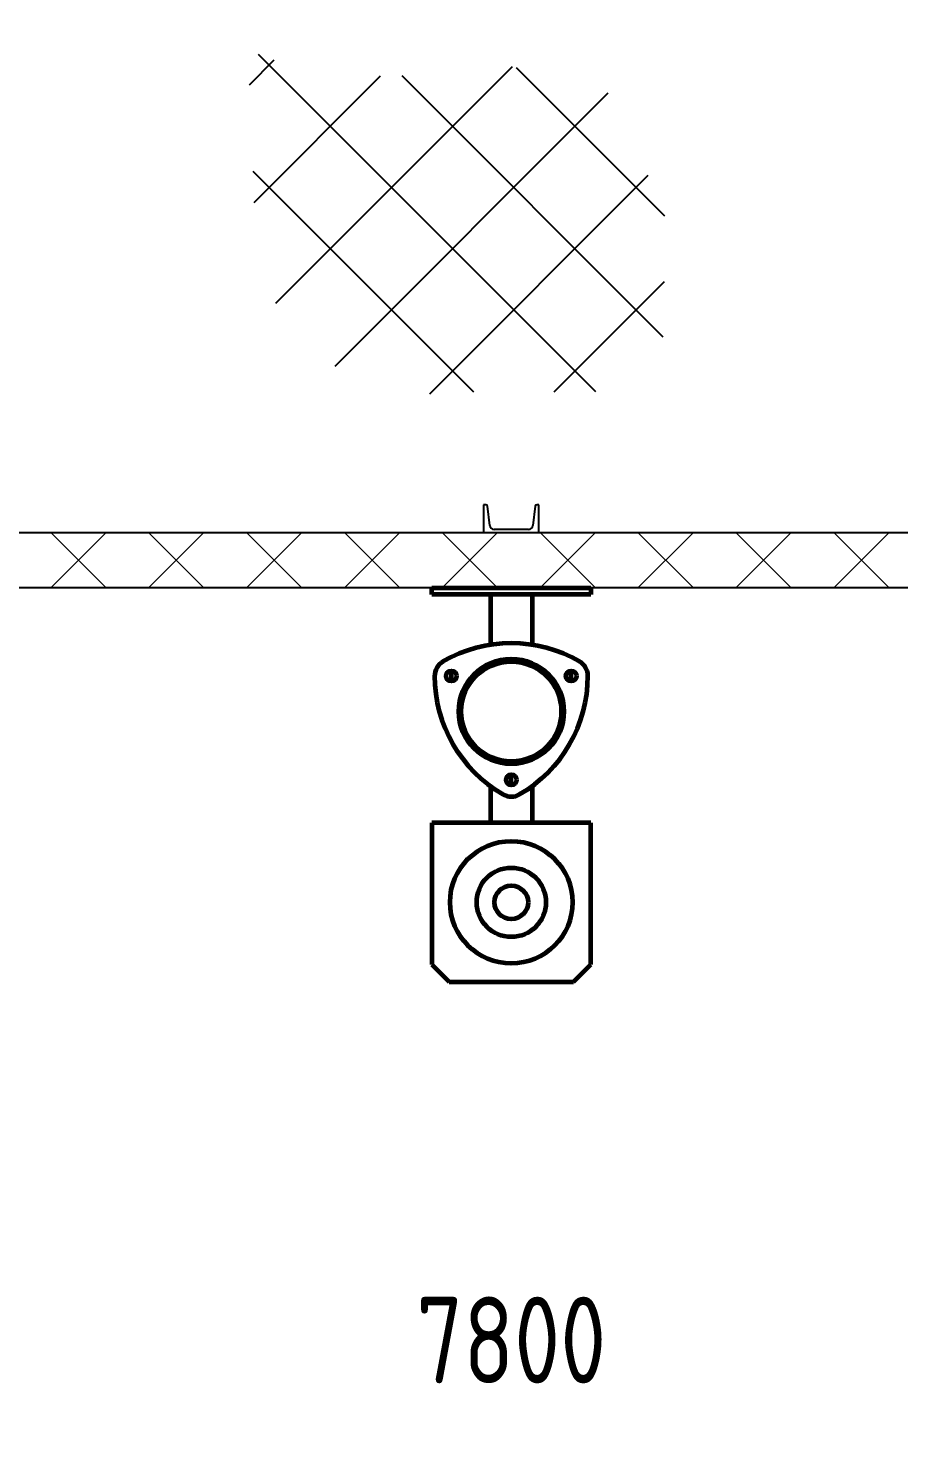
# Model space of a CAD drawing. Header units: millimetres. Extents: x 0 to 1680, y 0 to 594.
# Drawn here: x 233.47 to 258.61, y 405.34 to 446.54 of the extents above; entities that cross this region are included whole.
import ezdxf

# ---------------------------------------------------------------- set-up
doc = ezdxf.new("R2010")
doc.units = ezdxf.units.MM
for name, pattern in [('K5LT32792', [0]), ('K5LT32795', [0]), ('K5LT_BASIC', [0]), ('K5LT_THIN', [0])]:
    doc.linetypes.add(name, pattern=pattern)
doc.layers.add('Системный слой', color=7, linetype='Continuous')
doc.styles.add('KDIMTEXTSTYLE', font='GOST_AU.SHX', dxfattribs={"width": 0.96, "oblique": 15, "height": 5})
doc.dimstyles.new('KDIMSTYLE (0.02)', dxfattribs={"dimtxt": 5, "dimasz": 1, "dimexe": 2, "dimexo": 0, "dimgap": 1, "dimtad": 1, "dimlfac": 50, "dimtxsty": 'KDIMTEXTSTYLE', "dimsah": 1, "dimcen": 0, "dimdle": 1, "dimadec": 0, "dimazin": 0, "dimtfac": 0.667, "dimtmove": 0, "dimatfit": 3, "dimfxl": 0, "dimtvp": 1, "dimtolj": 1, "dimtzin": 0, "dimarcsym": 0})

# ---------------------------------------------------------------- blocks, each defined once
blk = doc.blocks.new('U411')
at = {"layer": 'Системный слой', "color": 7, "linetype": 'K5LT32795', "lineweight": 13}
for p, q in [((235.708, 431.977), (234.108, 430.377)), ((234.108, 431.977), (235.708, 430.377)), ((238.537, 431.977), (236.937, 430.377)), ((236.937, 431.977), (238.537, 430.377)), ((241.365, 431.977), (239.765, 430.377)), ((239.765, 431.977), (241.365, 430.377)), ((244.194, 431.977), (242.594, 430.377)), ((242.594, 431.977), (244.194, 430.377)), ((247.022, 431.977), (245.422, 430.377)), ((245.422, 431.977), (247.022, 430.377)), ((249.85, 431.977), (248.25, 430.377)), ((248.25, 431.977), (249.85, 430.377)), ((252.679, 431.977), (251.079, 430.377)), ((251.079, 431.977), (252.679, 430.377)), ((255.507, 431.977), (253.907, 430.377)), ((253.907, 431.977), (255.507, 430.377)), ((258.336, 431.977), (256.736, 430.377)), ((256.736, 431.977), (258.336, 430.377))]:
    blk.add_line(p, q, dxfattribs=at)
blk = doc.blocks.new('U410')
at = {"layer": 'Системный слой', "color": 150, "linetype": 'K5LT_BASIC', "lineweight": 25, "true_color": 0x0080ff}
for p, q in [((170.518, 431.977), (275.818, 431.977)), ((275.818, 430.377), (169.418, 430.377))]:
    blk.add_line(p, q, dxfattribs=at)
at = {"layer": 'Системный слой'}
blk.add_blockref('U411', (0, 0), dxfattribs=at)
blk = doc.blocks.new('U977')
at = {"layer": 'Системный слой', "color": 5, "linetype": 'K5LT32792', "lineweight": 60, "true_color": 0x0000ff}
for p, q in [((249.718, 423.592), (245.118, 423.592)), ((245.118, 423.592), (245.118, 419.492)), ((249.718, 419.492), (249.718, 423.592)), ((245.118, 419.492), (245.618, 418.992)), ((249.218, 418.992), (249.718, 419.492)), ((245.618, 418.992), (249.218, 418.992))]:
    blk.add_line(p, q, dxfattribs=at)
blk = doc.blocks.new('U978')
at = {"layer": 'Системный слой', "color": 5, "linetype": 'K5LT32792', "lineweight": 60, "true_color": 0x0000ff}
for p, q in [((245.118, 430.377), (249.718, 430.377)), ((245.118, 430.183), (245.118, 430.377)), ((249.718, 430.183), (245.118, 430.183)), ((249.718, 430.377), (249.718, 430.183))]:
    blk.add_line(p, q, dxfattribs=at)
blk = doc.blocks.new('U980')
at = {"layer": 'Системный слой', "color": 5, "linetype": 'K5LT32792', "lineweight": 60, "true_color": 0x0000ff}
for centre, radius, start, end in [((247.418, 424.83), 3.947, 59.9952, 120.0036), ((245.686, 427.83), 0.483, 119.952, 180.9778), ((249.15, 427.83), 0.483, 0, 61.1406), ((249.15, 427.83), 3.947, 179.8792, 240), ((245.686, 427.83), 3.947, 300, 0), ((247.418, 424.83), 0.483, 240, 300)]:
    blk.add_arc(centre, radius, start, end, dxfattribs=at)
blk = doc.blocks.new('U979')
at = {"layer": 'Системный слой', "color": 5, "linetype": 'K5LT32792', "lineweight": 60, "true_color": 0x0000ff}
for p, q in [((245.686, 427.678), (245.686, 427.983)), ((249.15, 427.678), (249.15, 427.983)), ((247.418, 424.678), (247.418, 424.983))]:
    blk.add_line(p, q, dxfattribs=at)
for centre, radius in [((247.418, 426.806), 1.517), ((247.418, 426.806), 1.445), ((245.686, 427.83), 0.153), ((249.15, 427.83), 0.153), ((247.418, 424.83), 0.153)]:
    blk.add_circle(centre, radius, dxfattribs=at)
at = {"layer": 'Системный слой'}
blk.add_blockref('U980', (0, 0), dxfattribs=at)
blk = doc.blocks.new('U981')
at = {"layer": 'Системный слой', "color": 5, "linetype": 'K5LT32792', "lineweight": 60, "true_color": 0x0000ff}
for radius in [1.77, 1, 0.483]:
    blk.add_circle((247.418, 421.292), radius, dxfattribs=at)
blk = doc.blocks.new('U976')
at = {"layer": 'Системный слой', "color": 5, "linetype": 'K5LT32792', "lineweight": 60, "true_color": 0x0000ff}
for p, q in [((246.818, 430.183), (246.818, 428.731)), ((248.018, 430.183), (248.018, 428.731)), ((246.818, 424.646), (246.818, 423.592)), ((248.018, 424.646), (248.018, 423.592))]:
    blk.add_line(p, q, dxfattribs=at)
at = {"layer": 'Системный слой'}
for name in ['U978', 'U979', 'U977', 'U981']:
    blk.add_blockref(name, (0, 0), dxfattribs=at)
blk = doc.blocks.new('U1242')
at = {"layer": 'Системный слой', "color": 150, "linetype": 'K5LT_BASIC', "lineweight": 25, "true_color": 0x0080ff}
for p, q in [((246.68, 432.777), (246.618, 432.777)), ((246.618, 432.777), (246.618, 431.977)), ((246.794, 432.182), (246.73, 432.733)), ((248.106, 432.733), (248.042, 432.182)), ((248.218, 432.777), (248.155, 432.777)), ((248.218, 431.977), (248.218, 432.777)), ((246.618, 431.977), (248.218, 431.977)), ((247.913, 432.067), (246.923, 432.067))]:
    blk.add_line(p, q, dxfattribs=at)
for centre, radius, start, end in [((246.68, 432.727), 0.05, 6.5776, 90), ((248.155, 432.727), 0.05, 90, 173.4224), ((246.923, 432.197), 0.13, 186.5776, 270), ((247.913, 432.197), 0.13, 270, 353.4224)]:
    blk.add_arc(centre, radius, start, end, dxfattribs=at)
blk = doc.blocks.new('U1231')
at = {"layer": 'Системный слой'}
blk.add_blockref('U1242', (0, 0), dxfattribs=at)
blk = doc.blocks.new('KDIMARROW_03')
at = {"layer": 'Системный слой', "color": 0, "linetype": 'K5LT_THIN', "lineweight": 13}
for p, q in [((-0.707, -0.707), (0.707, 0.707)), ((0, 0), (-1, 0)), ((0, 0), (1, 0))]:
    blk.add_line(p, q, dxfattribs=at)

msp = doc.modelspace()

# ---------------------------------------------------------------- hatches: boundary and pattern name
at = {"layer": 'Системный слой'}
h = msp.add_hatch(dxfattribs=at)
h.set_pattern_fill('', angle=45, style=0, pattern_type=0)
h.set_pattern_definition([(45, (0, 0), (-1.767767, 1.767767), []), (135, (0, 0), (-1.767767, -1.767767), [])])
h.paths.add_polyline_path([(239.81259, 445.89326), (240.03081, 440.29049), (240.10836, 439.89438), (240.21703, 439.50566), (240.35614, 439.12676), (240.52482, 438.76007), (240.72201, 438.40788), (240.94647, 438.07242), (241.19678, 437.75578), (241.47139, 437.45996), (241.76855, 437.18681), (242.08642, 436.93806), (242.42298, 436.71525), (242.77613, 436.5198), (243.14365, 436.35292), (243.52323, 436.21568), (243.91248, 436.10892), (244.30897, 436.03332), (244.71019, 435.98935), (245.11364, 435.97729), (245.51678, 435.99722), (245.84364, 436.03709), (249.84364, 436.03709), (250.09599, 436.05307), (250.3443, 436.10077), (250.58462, 436.17941), (250.81309, 436.28775), (251.02606, 436.42406), (251.22013, 436.58614), (251.39221, 436.77141), (251.53953, 436.97692), (251.65974, 437.19937), (251.75092, 437.43521), (251.81162, 437.68068), (251.84086, 437.93184), (251.84364, 438.03709), (251.84364, 442.03709), (251.64433, 442.11864), (251.45929, 442.22879), (251.29259, 442.36511), (251.1479, 442.5246), (251.0284, 442.70375), (250.93673, 442.89861), (250.8749, 443.10489), (250.84428, 443.31804), (250.84554, 443.53338), (250.87866, 443.74617), (250.9429, 443.95171), (251.03685, 444.14548), (251.15844, 444.32321), (251.2215, 444.39692), (246.77101, 445.62563), (246.21102, 445.47051), (245.64334, 445.34644), (245.06968, 445.2538), (244.4918, 445.19288), (243.91145, 445.16386), (243.33037, 445.16682), (242.75034, 445.20176), (242.17311, 445.26857), (241.60044, 445.36705), (241.03405, 445.4969), (240.47567, 445.65773), (239.92698, 445.84904)])

# ---------------------------------------------------------------- block references
for name in ['U1231', 'U410', 'U976']:
    msp.add_blockref(name, (0, 0), dxfattribs=at)

# ---------------------------------------------------------------- dimensions: what is measured, and where the dimension line sits
at = {"layer": 'Системный слой', "color": 7}
for base, p1, p2, location in [((169.41796, 408.64647), (325.41796, 431.97733), (169.41796, 431.97733), (247.41796, 408.64647)), ((99.41796, 402.71217), (745.41796, 415.58077), (99.41796, 415.58077), (422.41796, 402.71217))]:
    msp.add_linear_dim(base=base, p1=p1, p2=p2, location=location, dimstyle='KDIMSTYLE (0.02)', override={"dimexo": 0, "dimpost": '\\H2.5;\\W0.965;\\Q0;<>', "dimblk1": 'KDIMARROW_03', "dimblk2": 'KDIMARROW_03', "dimse1": 0, "dimse2": 0, "dimclrt": 7, "dimtolj": 1}, dxfattribs=at).render()

doc.saveas('drawing.dxf')
